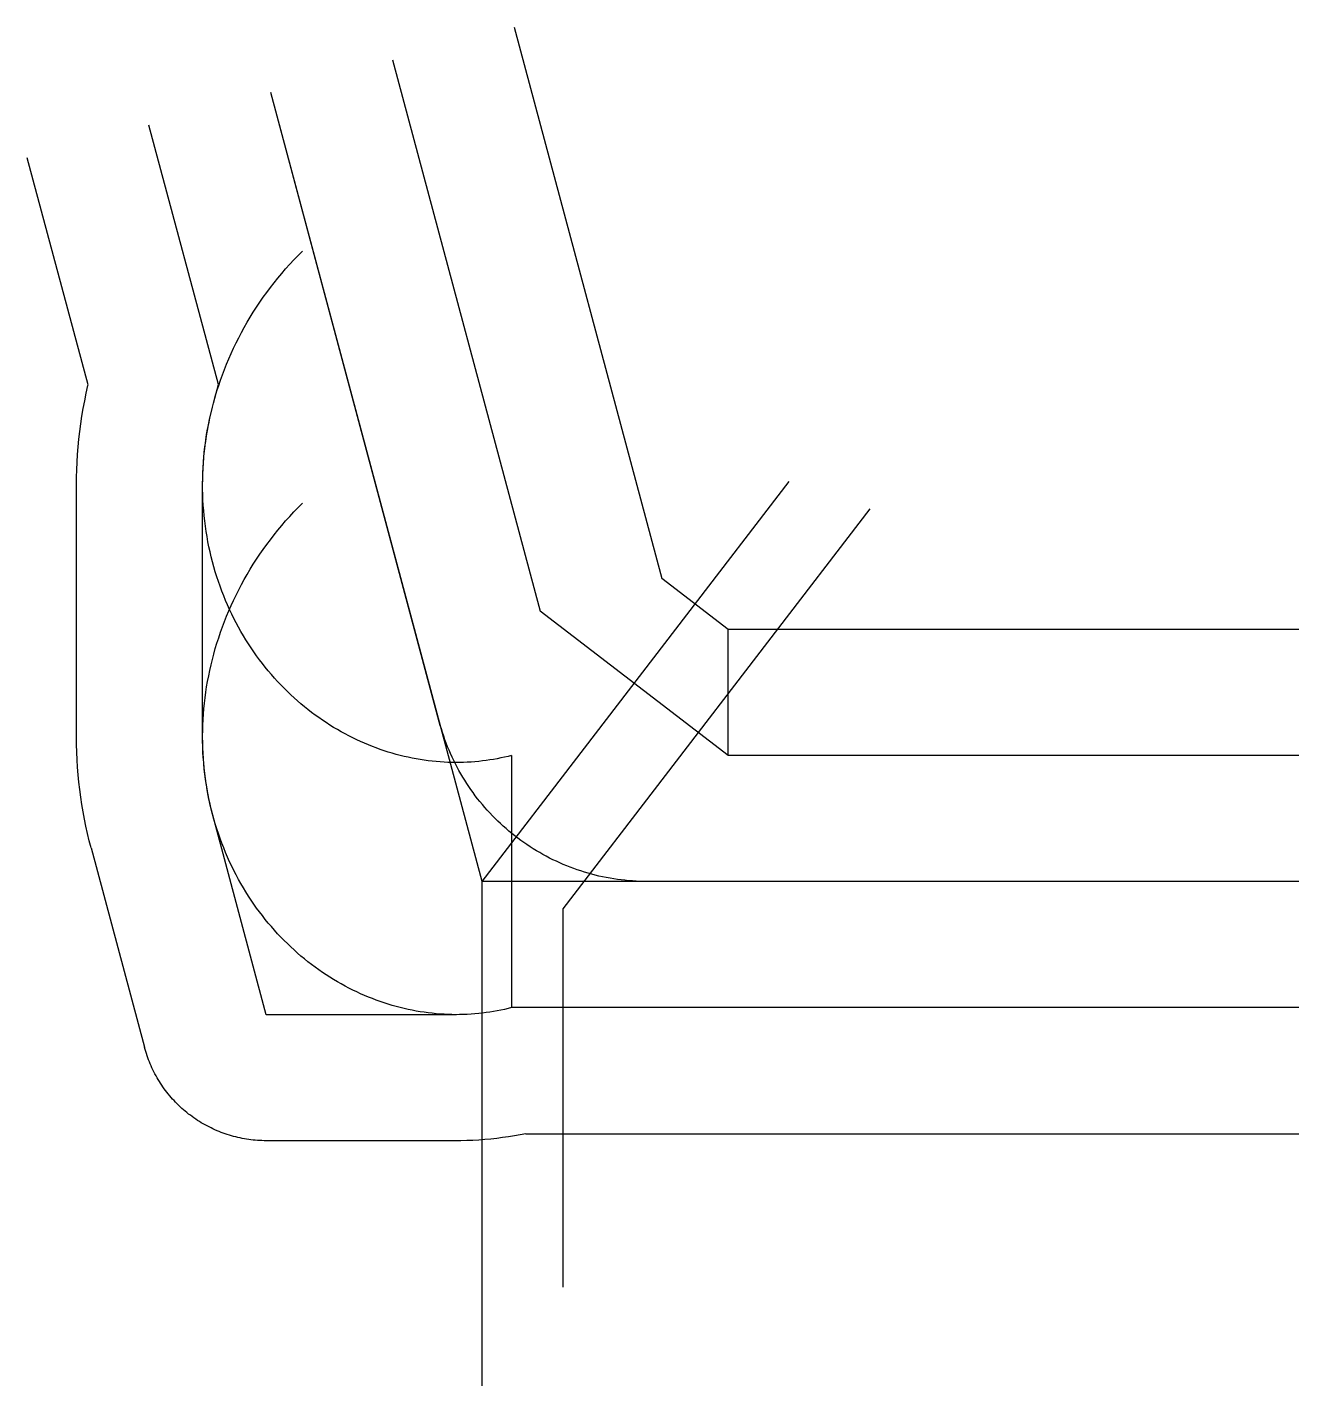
# Model space of a CAD drawing. Header units: metres. Extents: x -8355 to 15000, y -9260 to 15687.
import ezdxf

# ---------------------------------------------------------------- set-up
doc = ezdxf.new("R2010")
doc.units = ezdxf.units.M

msp = doc.modelspace()

# ---------------------------------------------------------------- linework, layer by layer
at = {"color": 1}
for p, q in [((590, 15687), (3303, 5563)), ((-1646, 15088), (1067, 4964)), ((0, 0), (-3882, 14489)), ((-4842, 9126), (-6118, 13890)), ((-7236, 9117), (-8355, 13291)), ((-4933, 8786), (-4842, 9126)), ((-7447, 2653), (-7447, 7283)), ((-5132, 2653), (-5132, 7283)), ((4519, 4630), (3303, 5563)), ((4519, 2315), (1067, 4964)), ((15000, 4630), (4519, 4630)), ((4519, 2315), (4519, 4630)), ((542, 2315), (542, -2315)), ((15000, 2315), (4519, 2315)), ((-3963, -2445), (-4945, 1218)), ((-7181, 619), (-6200, -3044)), ((15000, 0), (0, 0)), ((-468, -2445), (-3963, -2445)), ((15000, -2315), (542, -2315)), ((806, -4630), (15000, -4630)), ((-468, -4760), (-3963, -4760))]:
    msp.add_line(p, q, dxfattribs=at)
for points in [[(15000, 0), (3037, 0), (2968, 1), (2899, 2), (2830, 5), (2761, 10), (2692, 15), (2623, 22), (2555, 30), (2486, 39), (2418, 49), (2350, 60), (2282, 73), (2214, 86), (2147, 101), (2080, 118), (2013, 135), (1946, 153), (1880, 173), (1814, 194), (1748, 216), (1683, 239), (1619, 263), (1554, 288), (1491, 315), (1427, 342), (1364, 371), (1302, 401), (1240, 431), (1179, 463), (1118, 496), (1058, 530), (999, 565), (940, 601), (881, 639), (824, 677), (767, 716), (711, 756), (655, 797), (600, 839), (546, 882), (493, 926), (440, 971), (389, 1017), (338, 1063), (288, 1111), (238, 1159), (190, 1209), (142, 1259), (96, 1310), (50, 1361), (5, 1414), (-39, 1467), (-82, 1521), (-124, 1576), (-165, 1632), (-205, 1688), (-244, 1745), (-282, 1802), (-319, 1861), (-356, 1919), (-391, 1979), (-425, 2039), (-458, 2100), (-490, 2161), (-520, 2223), (-550, 2285), (-579, 2348), (-606, 2411), (-633, 2475), (-658, 2540), (-682, 2604), (-705, 2669), (-727, 2735), (-748, 2801), (-768, 2867), (-786, 2934), (-786, 2934), (-3882, 14489)], [(542, 2315), (477, 2298), (411, 2283), (345, 2269), (279, 2255), (212, 2243), (144, 2232), (76, 2222), (8, 2213), (-61, 2206), (-131, 2199), (-201, 2194), (-271, 2190), (-341, 2187), (-412, 2186), (-484, 2185), (-555, 2186), (-627, 2188), (-699, 2192), (-771, 2197), (-844, 2203), (-917, 2210), (-990, 2218), (-1063, 2228), (-1136, 2240), (-1209, 2252), (-1282, 2266), (-1356, 2281), (-1429, 2298), (-1503, 2316), (-1576, 2335), (-1649, 2356), (-1723, 2378), (-1796, 2401), (-1869, 2426), (-1942, 2452), (-2014, 2479), (-2087, 2508), (-2159, 2538), (-2231, 2570), (-2303, 2603), (-2374, 2637), (-2445, 2673), (-2516, 2710), (-2586, 2749), (-2656, 2789), (-2726, 2830), (-2795, 2873), (-2863, 2917), (-2931, 2962), (-2998, 3009), (-3065, 3057), (-3132, 3106), (-3197, 3157), (-3262, 3209), (-3326, 3262), (-3390, 3317), (-3453, 3373), (-3515, 3430), (-3576, 3489), (-3637, 3549), (-3696, 3610), (-3755, 3672), (-3813, 3736), (-3870, 3801), (-3926, 3867), (-3981, 3934), (-4035, 4003), (-4088, 4072), (-4140, 4143), (-4191, 4215), (-4241, 4288), (-4289, 4363), (-4337, 4438), (-4384, 4514), (-4429, 4592), (-4473, 4670), (-4516, 4750), (-4557, 4830), (-4597, 4912), (-4636, 4994), (-4674, 5078), (-4710, 5162), (-4745, 5248), (-4779, 5334), (-4811, 5421), (-4842, 5509), (-4871, 5597), (-4899, 5687), (-4925, 5777), (-4950, 5868), (-4974, 5960), (-4995, 6052), (-5016, 6145), (-5034, 6239), (-5051, 6333), (-5067, 6428), (-5081, 6524), (-5093, 6620), (-5104, 6716), (-5113, 6813), (-5120, 6911), (-5126, 7008), (-5130, 7107), (-5132, 7205), (-5132, 7304), (-5131, 7404), (-5128, 7503), (-5123, 7603), (-5117, 7703), (-5109, 7803), (-5099, 7903), (-5087, 8004), (-5073, 8104), (-5058, 8205), (-5040, 8305), (-5021, 8406), (-5001, 8506), (-4978, 8607), (-4953, 8707), (-4927, 8807), (-4899, 8907), (-4869, 9007), (-4837, 9106), (-4804, 9206), (-4768, 9305), (-4731, 9403), (-4692, 9501), (-4651, 9599), (-4608, 9697), (-4564, 9793), (-4517, 9890), (-4469, 9986), (-4419, 10081), (-4367, 10175), (-4313, 10269), (-4258, 10363), (-4201, 10455), (-4142, 10547), (-4081, 10638), (-4019, 10728), (-3954, 10817), (-3888, 10906), (-3821, 10993), (-3751, 11080), (-3680, 11166), (-3608, 11250), (-3533, 11334), (-3457, 11416), (-3379, 11497), (-3300, 11577), (-3300, 11577)], [(-7447, 7283), (-7446, 7423), (-7442, 7562), (-7436, 7703), (-7428, 7843), (-7417, 7983), (-7403, 8124), (-7387, 8264), (-7369, 8405), (-7348, 8545), (-7324, 8686), (-7298, 8826), (-7270, 8966), (-7239, 9106), (-7236, 9117)], [(-5132, 7283), (-5131, 7382), (-5129, 7482), (-5124, 7581), (-5118, 7681), (-5110, 7781), (-5101, 7882), (-5089, 7982), (-5076, 8082), (-5061, 8183), (-5044, 8284), (-5026, 8384), (-5005, 8485), (-4983, 8585), (-4959, 8685), (-4933, 8786), (-4933, 8786)], [(0, -9260), (0, 0), (5637, 7346)], [(542, -2315), (477, -2332), (411, -2347), (345, -2361), (279, -2375), (212, -2387), (144, -2398), (76, -2408), (8, -2417), (-61, -2424), (-131, -2431), (-201, -2436), (-271, -2440), (-341, -2443), (-412, -2444), (-484, -2445), (-555, -2444), (-627, -2442), (-699, -2438), (-771, -2433), (-844, -2427), (-917, -2420), (-990, -2412), (-1063, -2402), (-1136, -2390), (-1209, -2378), (-1282, -2364), (-1356, -2349), (-1429, -2332), (-1503, -2314), (-1576, -2295), (-1649, -2274), (-1723, -2252), (-1796, -2229), (-1869, -2204), (-1942, -2178), (-2014, -2151), (-2087, -2122), (-2159, -2092), (-2231, -2060), (-2303, -2027), (-2374, -1993), (-2445, -1957), (-2516, -1920), (-2586, -1881), (-2656, -1841), (-2726, -1800), (-2795, -1757), (-2863, -1713), (-2931, -1668), (-2998, -1621), (-3065, -1573), (-3132, -1524), (-3197, -1473), (-3262, -1421), (-3326, -1368), (-3390, -1313), (-3453, -1257), (-3515, -1200), (-3576, -1141), (-3637, -1081), (-3696, -1020), (-3755, -958), (-3813, -894), (-3870, -829), (-3926, -763), (-3981, -696), (-4035, -627), (-4088, -558), (-4140, -487), (-4191, -415), (-4241, -342), (-4289, -267), (-4337, -192), (-4384, -116), (-4429, -38), (-4473, 40), (-4516, 120), (-4557, 200), (-4597, 282), (-4636, 364), (-4674, 448), (-4710, 532), (-4745, 618), (-4779, 704), (-4811, 791), (-4842, 879), (-4871, 967), (-4899, 1057), (-4925, 1147), (-4950, 1238), (-4974, 1330), (-4995, 1422), (-5016, 1515), (-5034, 1609), (-5051, 1703), (-5067, 1798), (-5081, 1894), (-5093, 1990), (-5104, 2086), (-5113, 2183), (-5120, 2281), (-5126, 2378), (-5130, 2477), (-5132, 2575), (-5132, 2674), (-5131, 2774), (-5128, 2873), (-5123, 2973), (-5117, 3073), (-5109, 3173), (-5099, 3273), (-5087, 3374), (-5073, 3474), (-5058, 3575), (-5040, 3675), (-5021, 3776), (-5001, 3876), (-4978, 3977), (-4953, 4077), (-4927, 4177), (-4899, 4277), (-4869, 4377), (-4837, 4476), (-4804, 4576), (-4768, 4675), (-4731, 4773), (-4692, 4871), (-4651, 4969), (-4608, 5067), (-4564, 5163), (-4517, 5260), (-4469, 5356), (-4419, 5451), (-4367, 5545), (-4313, 5639), (-4258, 5733), (-4201, 5825), (-4142, 5917), (-4081, 6008), (-4019, 6098), (-3954, 6187), (-3888, 6276), (-3821, 6363), (-3751, 6450), (-3680, 6536), (-3608, 6620), (-3533, 6704), (-3457, 6786), (-3379, 6867), (-3300, 6947), (-3300, 6947)], [(7119, 6843), (1482, -503), (1482, -7448)], [(-7181, 619), (-7215, 750), (-7246, 882), (-7276, 1014), (-7303, 1147), (-7328, 1281), (-7350, 1416), (-7370, 1551), (-7388, 1687), (-7404, 1823), (-7417, 1961), (-7428, 2098), (-7436, 2236), (-7442, 2375), (-7446, 2514), (-7447, 2653)], [(-4945, 1218), (-4969, 1310), (-4991, 1402), (-5011, 1495), (-5030, 1589), (-5048, 1683), (-5064, 1778), (-5078, 1873), (-5091, 1969), (-5102, 2065), (-5111, 2162), (-5119, 2260), (-5125, 2357), (-5129, 2456), (-5131, 2554), (-5132, 2653)], [(542, -2315), (477, -2332), (411, -2347), (345, -2361), (279, -2375), (212, -2387), (144, -2398), (76, -2408), (8, -2417), (-61, -2424), (-131, -2431), (-201, -2436), (-271, -2440), (-341, -2443), (-412, -2444), (-468, -2445)], [(-3963, -4760), (-4004, -4759), (-4044, -4758), (-4085, -4756), (-4125, -4754), (-4165, -4751), (-4205, -4747), (-4246, -4742), (-4286, -4737), (-4326, -4731), (-4365, -4724), (-4405, -4717), (-4445, -4709), (-4484, -4700), (-4524, -4691), (-4563, -4681), (-4602, -4670), (-4640, -4658), (-4679, -4646), (-4717, -4633), (-4755, -4620), (-4793, -4606), (-4831, -4591), (-4868, -4576), (-4905, -4559), (-4942, -4543), (-4978, -4525), (-5014, -4507), (-5050, -4489), (-5086, -4469), (-5121, -4449), (-5156, -4429), (-5190, -4408), (-5224, -4386), (-5258, -4364), (-5291, -4341), (-5324, -4317), (-5357, -4293), (-5389, -4269), (-5420, -4244), (-5452, -4218), (-5482, -4192), (-5512, -4165), (-5542, -4138), (-5572, -4110), (-5600, -4082), (-5629, -4053), (-5657, -4023), (-5684, -3994), (-5711, -3963), (-5737, -3933), (-5763, -3901), (-5788, -3870), (-5812, -3838), (-5836, -3805), (-5860, -3772), (-5883, -3739), (-5905, -3705), (-5927, -3671), (-5948, -3637), (-5968, -3602), (-5988, -3567), (-6007, -3531), (-6026, -3496), (-6044, -3459), (-6062, -3423), (-6078, -3386), (-6094, -3349), (-6110, -3312), (-6125, -3274), (-6139, -3236), (-6152, -3198), (-6165, -3160), (-6177, -3121), (-6189, -3083), (-6200, -3044)], [(806, -4630), (700, -4651), (593, -4670), (486, -4688), (378, -4703), (269, -4717), (160, -4729), (50, -4738), (-60, -4747), (-171, -4753), (-282, -4757), (-393, -4759), (-468, -4760)]]:
    msp.add_lwpolyline(points, dxfattribs=at)

doc.saveas('drawing.dxf')
